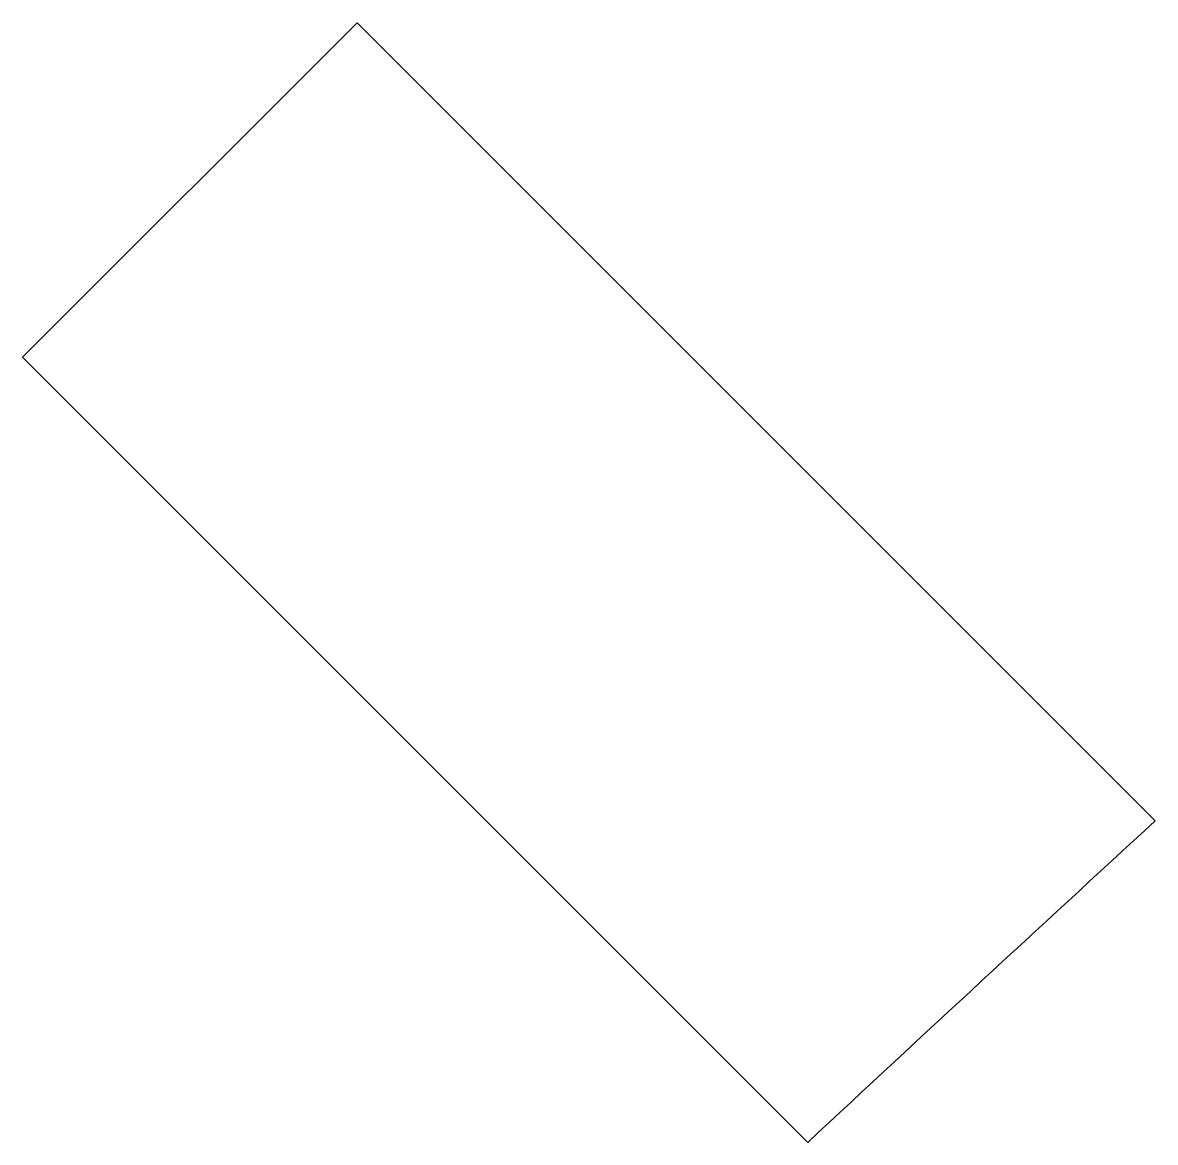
# Model space of a CAD drawing. Header units: millimetres. Extents: x 425 to 626, y 534 to 732.
import ezdxf

# ---------------------------------------------------------------- set-up
doc = ezdxf.new("R2010")
doc.units = ezdxf.units.MM

msp = doc.modelspace()

# ---------------------------------------------------------------- linework, layer by layer
at = {"color": 7, "linetype": 'Continuous', "lineweight": 25}
for p, q in [((484.65, 732.13), (425.39, 672.88)), ((626.03, 590.75), (484.65, 732.13)), ((425.39, 672.88), (564.45, 533.82))]:
    msp.add_line(p, q, dxfattribs=at)
msp.add_open_spline([(564.45, 533.82), (584.91, 552.87), (605.43, 571.85), (626.03, 590.75)], degree=3, dxfattribs=at)

doc.saveas('drawing.dxf')
